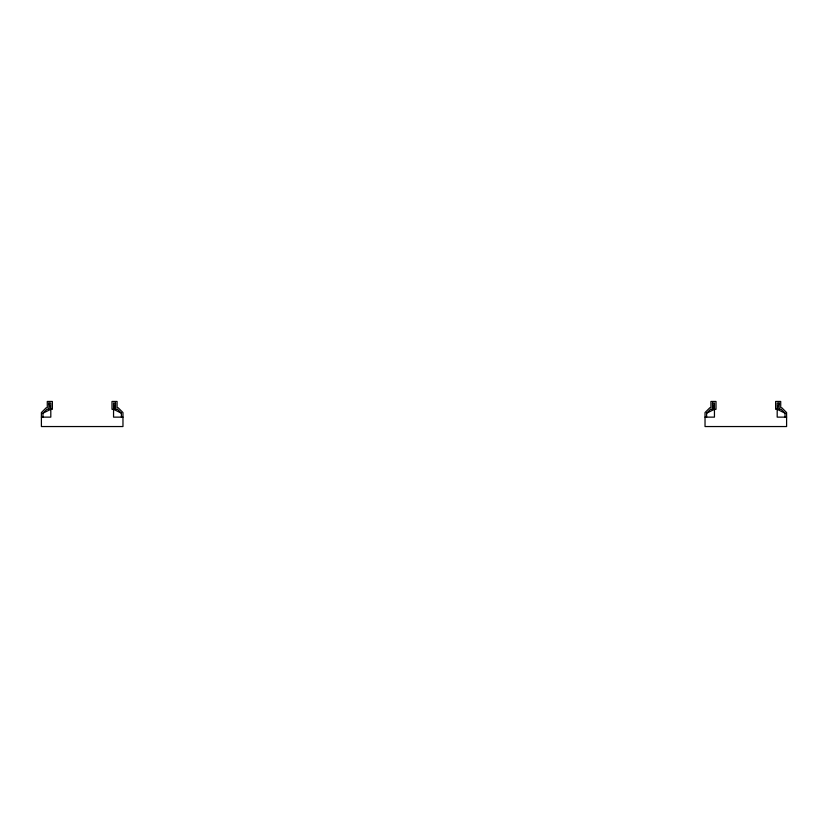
<?xml version="1.0" encoding="UTF-8"?>
<svg xmlns="http://www.w3.org/2000/svg" width="828" height="828" viewBox="0 0 828 828"><rect width="100%" height="100%" fill="white"/><g stroke="black" fill="none" stroke-linecap="round" stroke-linejoin="round"><path stroke-width="1.24" d="M122.968 417.136L113.55 417.136L113.55 403.019L115.516 403.019L113.55 409.291L121.395 413.213L121.395 417.136M786.6 417.136L777.192 417.136L777.192 403.019L779.148 403.019L777.192 409.291L785.027 413.213L785.027 417.136M42.973 417.136L42.973 413.213L46.885 409.291L52.381 409.291L52.381 401.456L47.279 401.456L47.279 407.728L46.244 407.728L41.4 412.561L41.4 426.544L122.968 426.544L122.968 412.561L118.125 407.728L117.079 407.728L117.079 401.456L111.987 401.456L111.987 409.291L117.472 409.291L121.395 413.213M706.605 417.136L706.605 413.213L710.527 409.291L716.013 409.291L716.013 401.456L710.921 401.456L710.921 407.728L709.875 407.728L705.032 412.561L705.032 426.544L786.6 426.544L786.6 412.561L781.756 407.728L780.721 407.728L780.721 401.456L775.619 401.456L775.619 409.291L781.115 409.291L785.027 413.213M42.973 413.213L50.808 409.291L48.852 403.019L50.808 403.019L50.808 417.136L41.4 417.136M706.605 413.213L714.45 409.291L712.484 403.019L714.45 403.019L714.45 417.136L705.032 417.136M779.148 403.019L779.148 409.291M712.484 403.019L712.484 409.291M115.516 403.019L115.516 409.291M48.852 403.019L48.852 409.291"/></g></svg>
